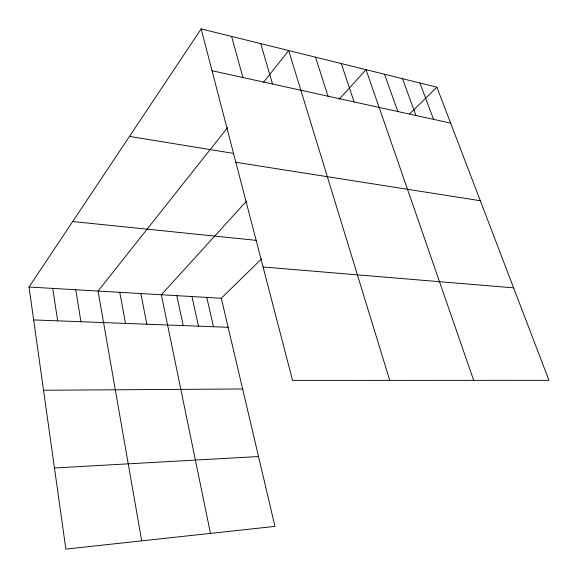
<?xml version="1.0" encoding="UTF-8"?>
<svg xmlns="http://www.w3.org/2000/svg" width="578" height="578" viewBox="0 0 578 578"><rect width="100%" height="100%" fill="white"/><g stroke="black" fill="none" stroke-linecap="round" stroke-linejoin="round"><path stroke-width="0.87" d="M261.574 258.836L221.302 298.262L274.962 526.385L65.863 549.1L29.023 287.02L201.166 28.9L436.896 87.191L548.977 380.346L292.562 380.396L201.166 28.9M227.616 127.594L98.058 291.059L141.697 540.864M263.597 82.199L288.689 50.539L389.738 380.375M246.539 201.093L161.363 294.758L210.479 533.393M339.228 99.17L366.055 69.671L473.678 380.36M409.658 113.859L436.896 87.191M54.462 467.978L258.532 456.533M43.538 390.251L242.637 388.972M33.647 319.93L228.129 327.3M29.023 287.02L221.302 298.262M263.077 266.993L513.618 287.858M72.691 221.54L256.755 240.39M235.853 162.302L480.304 200.732M129.472 136.401L233.461 153.387M212.047 70.747L450.63 123.114M419.946 83.001L433.543 119.364M402.505 78.687L415.943 115.499M384.551 74.244L397.816 111.525M341.287 63.544L354.09 101.923M315.516 57.179L328.022 96.201M260.743 43.632L272.52 84.02M231.59 36.421L242.948 77.531M206.78 297.41L213.477 326.743M191.961 296.543L198.5 326.18M176.825 295.661L183.212 325.595M140.851 293.559L146.855 324.222M119.762 292.324L125.52 323.413M75.725 289.751L80.956 321.722M52.721 288.408L57.663 320.841"/></g></svg>
